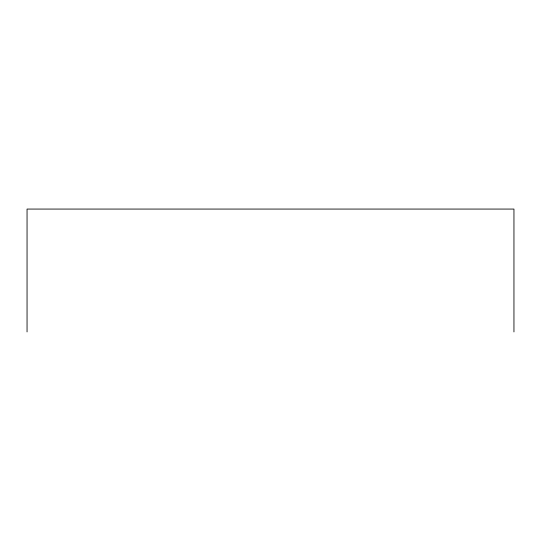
<?xml version="1.0" encoding="UTF-8"?>
<svg xmlns="http://www.w3.org/2000/svg" width="541" height="541" viewBox="0 0 541 541"><rect width="100%" height="100%" fill="white"/><g stroke="black" fill="none" stroke-linecap="round" stroke-linejoin="round"><path stroke-width="0.81" d="M513.95 331.931L513.95 209.069L27.05 209.069L27.05 331.931"/></g></svg>
